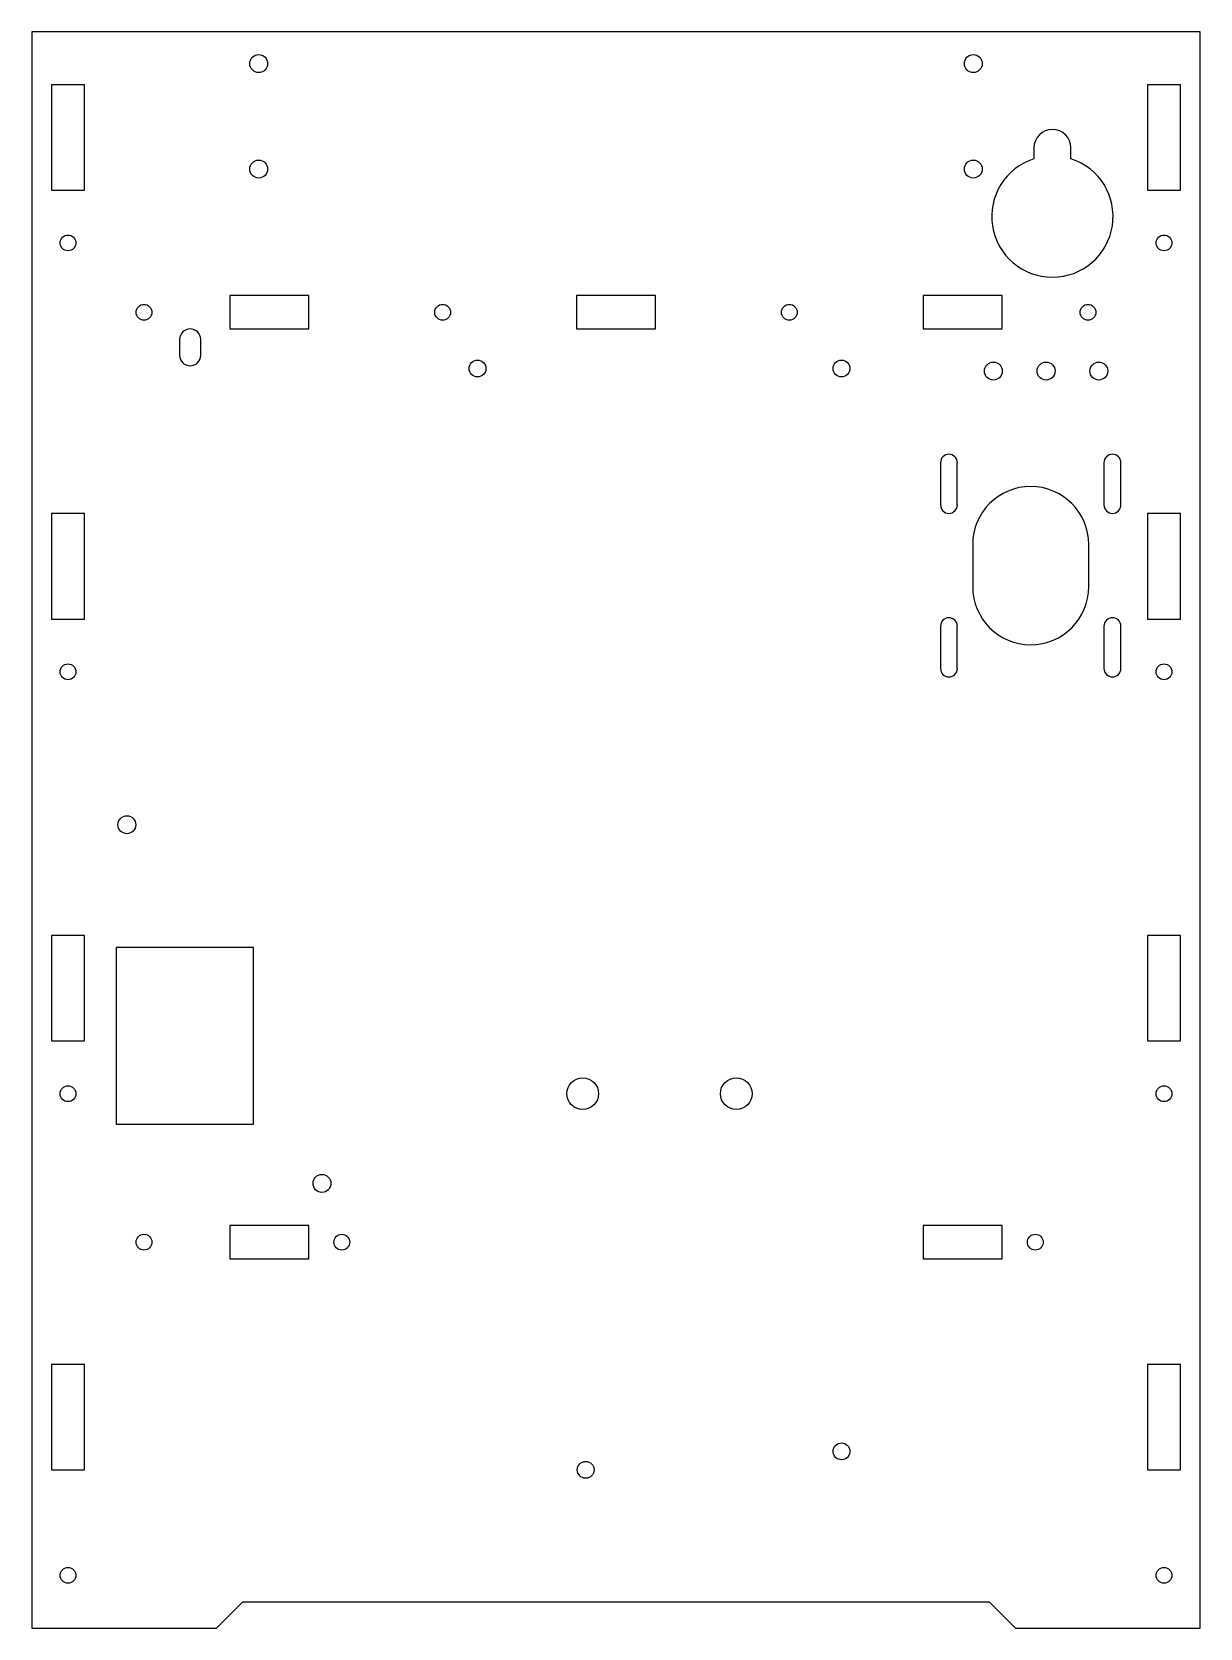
# Model space of a CAD drawing. Header units: millimetres. Extents: x -28 to 193, y -251 to 51.
import ezdxf

# ---------------------------------------------------------------- set-up
doc = ezdxf.new("R2010")
doc.units = ezdxf.units.MM

msp = doc.modelspace()

# ---------------------------------------------------------------- linework, layer by layer
at = {"color": 7, "linetype": 'Continuous', "lineweight": 25}
for p, q in [((193, 51.3), (-28.5, 51.3)), ((-28.5, 51.3), (-28.5, -251.3)), ((193, -251.3), (193, 51.3)), ((-24.8, 41.3), (-24.8, 21.3)), ((-18.5, 41.3), (-24.8, 41.3)), ((-18.5, 21.3), (-18.5, 41.3)), ((189.3, 41.3), (183, 41.3)), ((183, 41.3), (183, 21.3)), ((189.3, 21.3), (189.3, 41.3)), ((161.5, 29.3), (161.5, 27.25)), ((168.5, 27.25), (168.5, 29.3)), ((-24.8, 21.3), (-18.5, 21.3)), ((183, 21.3), (189.3, 21.3)), ((9, 1.3), (9, -5)), ((24, 1.3), (9, 1.3)), ((24, -5), (24, 1.3)), ((74.75, 1.3), (74.75, -5)), ((89.75, 1.3), (74.75, 1.3)), ((89.75, -5), (89.75, 1.3)), ((140.5, 1.3), (140.5, -5)), ((155.5, 1.3), (140.5, 1.3)), ((155.5, -5), (155.5, 1.3)), ((9, -5), (24, -5)), ((74.75, -5), (89.75, -5)), ((140.5, -5), (155.5, -5)), ((-0.5, -7), (-0.5, -10)), ((3.5, -10), (3.5, -7)), ((143.78, -30.37), (143.78, -38.37)), ((146.97, -38.37), (146.97, -30.37)), ((174.78, -30.37), (174.78, -38.37)), ((177.97, -38.37), (177.97, -30.37)), ((-24.8, -40), (-24.8, -60)), ((-18.5, -40), (-24.8, -40)), ((-18.5, -60), (-18.5, -40)), ((189.3, -40), (183, -40)), ((183, -40), (183, -60)), ((189.3, -60), (189.3, -40)), ((149.88, -45.87), (149.88, -53.87)), ((171.88, -53.87), (171.88, -45.87)), ((-24.8, -60), (-18.5, -60)), ((183, -60), (189.3, -60)), ((143.78, -61.37), (143.78, -69.37)), ((146.97, -69.37), (146.97, -61.37)), ((174.78, -61.37), (174.78, -69.37)), ((177.97, -69.37), (177.97, -61.37)), ((-24.8, -120), (-24.8, -140)), ((-18.5, -120), (-24.8, -120)), ((-18.5, -140), (-18.5, -120)), ((189.3, -120), (183, -120)), ((183, -120), (183, -140)), ((189.3, -140), (189.3, -120)), ((-12.5, -122.25), (-12.5, -155.75)), ((13.5, -122.25), (-12.5, -122.25)), ((13.5, -155.75), (13.5, -122.25)), ((-24.8, -140), (-18.5, -140)), ((183, -140), (189.3, -140)), ((-12.5, -155.75), (13.5, -155.75)), ((9, -175), (9, -181.3)), ((24, -175), (9, -175)), ((24, -181.3), (24, -175)), ((140.5, -175), (140.5, -181.3)), ((155.5, -175), (140.5, -175)), ((155.5, -181.3), (155.5, -175)), ((9, -181.3), (24, -181.3)), ((140.5, -181.3), (155.5, -181.3)), ((-24.8, -201.3), (-24.8, -221.3)), ((-18.5, -201.3), (-24.8, -201.3)), ((-18.5, -221.3), (-18.5, -201.3)), ((189.3, -201.3), (183, -201.3)), ((183, -201.3), (183, -221.3)), ((189.3, -221.3), (189.3, -201.3)), ((-24.8, -221.3), (-18.5, -221.3)), ((183, -221.3), (189.3, -221.3)), ((6.5, -251.3), (11.5, -246.3)), ((11.5, -246.3), (153, -246.3)), ((153, -246.3), (158, -251.3)), ((-28.5, -251.3), (6.5, -251.3)), ((158, -251.3), (193, -251.3))]:
    msp.add_line(p, q, dxfattribs=at)
for centre, radius in [((14.5, 45.3), 1.7), ((150, 45.3), 1.7), ((14.5, 25.3), 1.7), ((150, 25.3), 1.7), ((-21.65, 11.3), 1.5), ((186.15, 11.3), 1.5), ((-7.25, -1.85), 1.5), ((49.37, -1.85), 1.5), ((115.12, -1.85), 1.5), ((171.75, -1.85), 1.5), ((56, -12.5), 1.6), ((125, -12.5), 1.6), ((153.8, -12.99), 1.7), ((163.8, -12.99), 1.7), ((173.8, -12.99), 1.7), ((-21.65, -70), 1.5), ((186.15, -70), 1.5), ((-10.5, -99), 1.7), ((75.95, -150), 3), ((105.05, -150), 3), ((-21.65, -150), 1.5), ((186.15, -150), 1.5), ((26.5, -167), 1.7), ((-7.25, -178.15), 1.5), ((30.25, -178.15), 1.5), ((161.75, -178.15), 1.5), ((125, -217.8), 1.6), ((76.5, -221.3), 1.6), ((-21.65, -241.3), 1.5), ((186.15, -241.3), 1.5)]:
    msp.add_circle(centre, radius, dxfattribs=at)
for centre, radius, start, end in [((165, 29.3), 3.5, 0, 180), ((165, 16.3), 11.5, 107.7189, 72.2811), ((1.5, -7), 2, 0, 180), ((1.5, -10), 2, 180, 0), ((145.38, -30.37), 1.6, 0, 180), ((176.38, -30.37), 1.6, 0, 180), ((160.88, -45.87), 11, 0, 180), ((145.38, -38.37), 1.6, 180, 0), ((176.38, -38.37), 1.6, 180, 0), ((160.88, -53.87), 11, 180, 0), ((145.38, -61.37), 1.6, 0, 180), ((176.38, -61.37), 1.6, 0, 180), ((145.38, -69.37), 1.6, 180, 0), ((176.38, -69.37), 1.6, 180, 0)]:
    msp.add_arc(centre, radius, start, end, dxfattribs=at)

doc.saveas('drawing.dxf')
